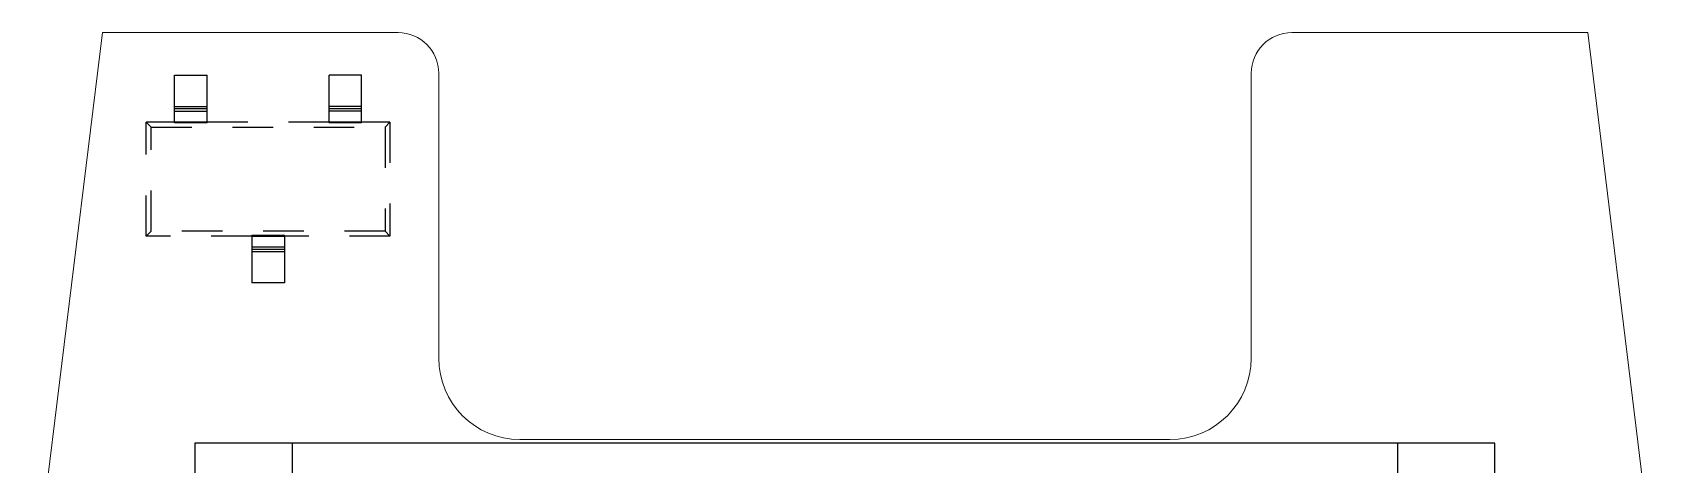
# Model space of a CAD drawing. Header units: millimetres. Extents: x -13 to 383, y -156 to 81.
# Drawn here: x 185.15 to 205.15, y -94.31 to -89 of the extents above; entities that cross this region are included whole.
import ezdxf

# ---------------------------------------------------------------- set-up
doc = ezdxf.new("R2010")
doc.units = ezdxf.units.MM
doc.header["$LTSCALE"] = 0.5
doc.linetypes.add('虚线', pattern=[2, 1, -1])
doc.layers.get('0').update_dxf_attribs({"lineweight": 18})

# ---------------------------------------------------------------- blocks, each defined once
blk = doc.blocks.new('*X4')
at = {"color": 9, "linetype": '虚线', "lineweight": 25}
for p, q in [((-0.2, 0), (0.2, 0)), ((-0.2, -0.382), (-0.2, 0)), ((0.2, -0.382), (0.2, 0)), ((-0.2, -0.382), (0.2, -0.382)), ((-0.2, -0.412), (-0.2, -0.382)), ((0.2, -0.412), (0.2, -0.382)), ((-1.5, -1.975), (-1.5, -0.575)), ((-1.5, -0.575), (-1.439, -0.636)), ((-1.5, -0.575), (-0.2, -0.575)), ((0.2, -0.412), (-0.2, -0.412)), ((-0.2, -0.442), (-0.2, -0.412)), ((0.2, -0.442), (-0.2, -0.442)), ((-0.2, -0.572), (-0.2, -0.442)), ((-0.2, -0.572), (-0.2, -0.584)), ((0.2, -0.572), (-0.2, -0.572)), ((0.2, -0.584), (-0.2, -0.584)), ((0.2, -0.442), (0.2, -0.412)), ((0.2, -0.572), (0.2, -0.442)), ((0.2, -0.584), (0.2, -0.572)), ((0.2, -0.575), (1.5, -0.575)), ((1.439, -0.636), (1.5, -0.575)), ((1.5, -0.575), (1.5, -1.975)), ((-1.439, -1.914), (-1.439, -0.636)), ((-1.439, -0.636), (1.439, -0.636)), ((1.439, -0.636), (1.439, -1.914)), ((-1.439, -1.914), (-1.5, -1.975)), ((-1.5, -1.975), (-1.15, -1.975)), ((1.439, -1.914), (-1.439, -1.914)), ((-1.15, -1.966), (-0.75, -1.966)), ((-1.15, -1.966), (-1.15, -1.978)), ((-0.75, -1.978), (-1.15, -1.978)), ((-1.15, -1.978), (-1.15, -2.108)), ((-0.75, -1.966), (-0.75, -1.978)), ((-0.75, -1.975), (0.75, -1.975)), ((-0.75, -1.978), (-0.75, -2.108)), ((0.75, -1.966), (1.15, -1.966)), ((0.75, -1.966), (0.75, -1.978)), ((1.15, -1.978), (0.75, -1.978)), ((0.75, -1.978), (0.75, -2.108)), ((1.15, -1.966), (1.15, -1.978)), ((1.15, -1.975), (1.5, -1.975)), ((1.15, -1.978), (1.15, -2.108)), ((1.5, -1.975), (1.439, -1.914)), ((-1.15, -2.108), (-0.75, -2.108)), ((-1.15, -2.108), (-1.15, -2.138)), ((-1.15, -2.138), (-0.75, -2.138)), ((-1.15, -2.138), (-1.15, -2.168)), ((-1.15, -2.168), (-0.75, -2.168)), ((-1.15, -2.168), (-1.15, -2.55)), ((-0.75, -2.108), (-0.75, -2.138)), ((-0.75, -2.138), (-0.75, -2.168)), ((-0.75, -2.168), (-0.75, -2.55)), ((1.15, -2.108), (0.75, -2.108)), ((0.75, -2.108), (0.75, -2.138)), ((0.75, -2.138), (1.15, -2.138)), ((0.75, -2.138), (0.75, -2.168)), ((1.15, -2.168), (0.75, -2.168)), ((0.75, -2.168), (0.75, -2.55)), ((1.15, -2.108), (1.15, -2.138)), ((1.15, -2.138), (1.15, -2.168)), ((1.15, -2.168), (1.15, -2.55)), ((-1.15, -2.55), (-0.75, -2.55)), ((1.15, -2.55), (0.75, -2.55))]:
    blk.add_line(p, q, dxfattribs=at)
blk = doc.blocks.new('*X3')
at = {"color": 3, "linetype": 'Continuous', "xscale": -0.9999999999999996}
blk.add_blockref('*X4', (-3.693, 0.579), dxfattribs=at)
blk = doc.blocks.new('*X31')
at = {"color": 4, "linetype": 'Continuous', "lineweight": 25}
for p, q in [((16, 0), (0, 0)), ((0, 0), (0, -28)), ((1.2, -28), (1.2, 0)), ((14.8, 0), (14.8, -28)), ((16, -28), (16, 0))]:
    blk.add_line(p, q, dxfattribs=at)
at = {"color": 4, "ltscale": 0.5}
for p, q in [((0, 0), (16, 0)), ((0, -28), (0, 0)), ((1.2, -28), (1.2, 0)), ((14.8, -28), (14.8, 0)), ((16, 0), (16, -28))]:
    blk.add_line(p, q, dxfattribs=at)

msp = doc.modelspace()

# ---------------------------------------------------------------- linework, layer by layer
at = {"color": 3, "linetype": 'Continuous'}
for p, q in [((204.294, -89), (200.653, -89)), ((189.653, -89), (186.013, -89)), ((190.153, -93), (190.153, -89.5)), ((200.153, -93), (200.153, -89.5)), ((199.153, -94), (191.153, -94))]:
    msp.add_line(p, q, dxfattribs=at)
at = {"color": 3, "linetype": 'Continuous', "ltscale": 0.5}
for p, q in [((205.153, -96), (204.294, -89)), ((185.153, -96), (186.013, -89))]:
    msp.add_line(p, q, dxfattribs=at)
at = {"color": 3, "linetype": 'Continuous'}
for centre, radius, start, end in [((200.653, -89.5), 0.5, 90, 180), ((189.653, -89.5), 0.5, 0, 90), ((191.153, -93), 1, 180, 270), ((199.153, -93), 1, 270, 360)]:
    msp.add_arc(centre, radius, start, end, dxfattribs=at)

# ---------------------------------------------------------------- block references
at = {"color": 8, "linetype": '虚线', "ltscale": 0.5, "xscale": -0.9999999999999998, "rotation": 180}
msp.add_blockref('*X3', (191.746, -91.496), dxfattribs=at)
at = {"color": 8, "linetype": 'Continuous', "ltscale": 0.5}
msp.add_blockref('*X31', (187.153, -94.046), dxfattribs=at)

doc.saveas('drawing.dxf')
